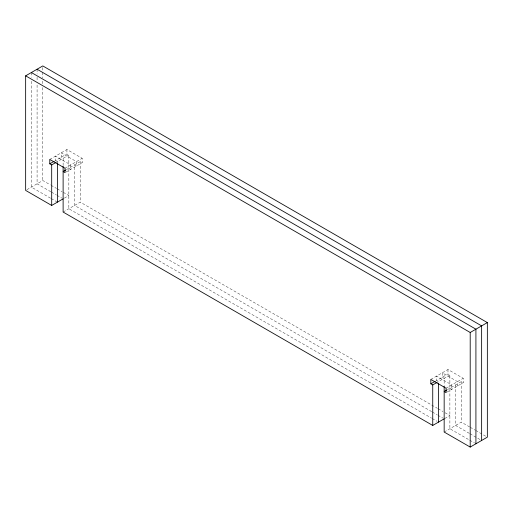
<?xml version="1.0" encoding="UTF-8"?>
<svg xmlns="http://www.w3.org/2000/svg" width="513" height="513" viewBox="0 0 513 513"><rect width="100%" height="100%" fill="white"/><g stroke="black" fill="none" stroke-linecap="round" stroke-linejoin="round"><path stroke-width="0.38" stroke-dasharray="2.56 1.92" d="M49.78 159.428L66.927 149.527L82.17 158.325L82.17 162.724L65.023 172.624M68.838 168.226L70.743 169.322L70.743 164.923L55.5 156.125L55.5 160.524L66.927 153.926L68.838 155.022L68.838 208.746L431.516 418.14M55.5 160.524L57.405 161.627L68.838 155.022M26.92 189.682L42.797 180.512L50.332 184.866M65.023 168.226L82.17 158.325M66.292 169.694L80.265 161.627L82.17 162.724M64.388 198.114L68.838 195.549L62.669 191.984M63.118 212.049L80.265 202.148L437.397 408.335M430.83 379.421L447.977 369.52L463.22 378.318L463.22 382.717L446.073 392.618M449.882 388.219L451.786 389.316L451.786 384.917L436.544 376.119L436.544 380.518L447.977 373.919L449.882 375.022L449.882 428.74L469.068 439.821M449.882 375.022L438.448 381.621L436.544 380.518M446.073 388.219L463.22 378.318M447.342 389.688L461.309 381.621L463.22 382.717M444.803 418.473L449.882 415.543L443.642 411.939M444.162 432.042L461.309 422.141L469.536 426.887M51.018 185.264L56.501 188.425M57.187 188.822L61.983 191.593M438.089 408.733L442.943 411.535M470.222 427.284L475.019 430.054M475.698 430.452L486.664 436.781M50.787 191.727L37.083 183.814L37.083 83.651M51.473 192.125L56.27 194.889M56.956 195.286L61.746 198.056M431.683 411.638L74.552 205.444L74.552 164.923L76.456 166.026L76.456 161.627L61.214 152.823L61.214 157.222L63.118 158.325L63.118 165.475M432.376 412.035L437.23 414.837M437.922 415.241L442.777 418.044M469.299 433.35L455.595 425.444L455.595 384.917L457.5 386.02L457.5 381.621L442.257 372.816L442.257 377.222L444.162 378.318L444.162 385.468M469.985 433.748L480.95 440.077M50.55 198.191L31.364 187.117L31.364 80.541M51.236 198.589L56.719 201.75M432.209 418.537L437.063 421.34M469.754 440.212L474.551 442.982M461.309 381.621L461.309 422.141M447.977 369.52L447.977 373.919M80.265 161.627L80.265 202.148M66.927 149.527L66.927 153.926M57.405 161.627L57.405 163.211M42.797 67.53L42.797 71.538M42.797 72.339L42.797 77.944M42.797 81.15L42.797 84.356M42.797 87.563L42.797 180.512M37.083 69.223L37.083 74.032M37.083 77.239L37.083 80.445M31.364 72.525L31.364 77.335"/><path stroke-width="0.77" d="M63.118 198.845L51.691 205.45L25.65 190.413L25.65 75.828L42.797 65.927L487.35 322.587L487.35 437.172L470.203 447.073L444.162 432.042L444.162 386.263M65.658 170.059L63.118 171.522L65.023 172.624L65.023 168.226L49.78 159.428L49.78 163.827L54.231 161.255M49.78 163.827L51.691 164.923L56.135 162.358M25.65 75.828L470.203 332.488L487.35 322.587M446.708 390.053L444.162 391.522L446.073 392.618L446.073 388.219L430.83 379.421L430.83 383.82L435.274 381.255M430.83 383.82L432.735 384.917L437.179 382.352M63.118 166.27L63.118 212.049L432.735 425.444L444.162 418.839M37.083 69.223L481.636 325.883L481.636 440.475M31.364 72.525L475.917 329.186L475.917 443.777M470.203 332.488L470.203 447.073M438.448 383.211L438.448 422.141M432.735 384.917L432.735 425.444M57.405 163.211L57.405 202.148M51.691 164.923L51.691 205.45"/></g></svg>
